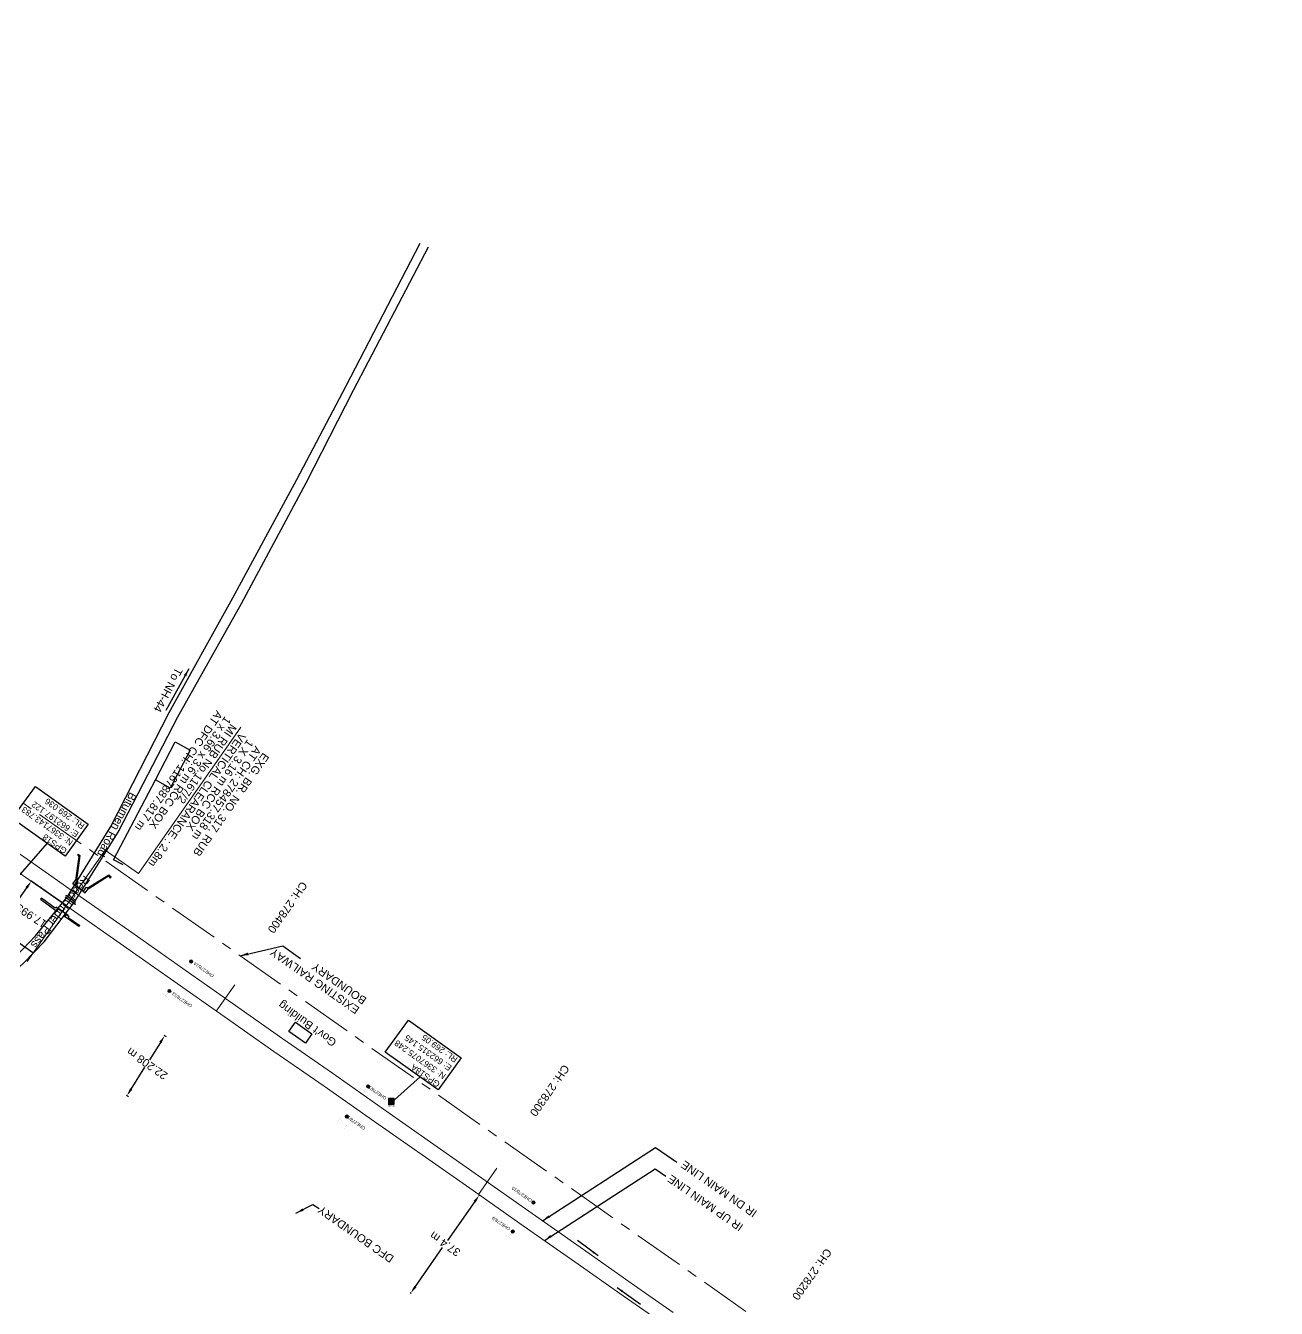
# Model space of a CAD drawing. Header units: metres. Extents: x 646303 to 662875, y 3366650 to 3378730.
# Drawn here: x 662200.8 to 662591.7, y 3367010.6 to 3367411.3 of the extents above; entities that cross this region are included whole.
import ezdxf
from ezdxf.enums import TextEntityAlignment as Align

# ---------------------------------------------------------------- set-up
doc = ezdxf.new("R2010")
doc.units = ezdxf.units.M
doc.header["$MEASUREMENT"] = 0
doc.header["$PDMODE"] = 3
doc.header["$PDSIZE"] = 0.5
doc.linetypes.add('CENTER', pattern=[50.8, 31.75, -6.35, 6.35, -6.35])
for name, color, linetype in [('Bench_Mark', 7, 'Continuous'), ('COMMERCIAL_BLD_PUC', 251, 'Continuous'), ('COMPOUND_WALL', 251, 'Continuous'), ('DFCC Boundary', 6, 'CENTER'), ('Dimension', 10, 'Continuous'), ('GOVT_BUILDING', 251, 'Continuous'), ('GPS', 251, 'Continuous'), ('PIER_OR_ABUTMENT', 7, 'Continuous'), ('Side Details', 251, 'Continuous'), ('STYLEREMARK', 251, 'Continuous'), ('SUB_ROAD_EDGE', 34, 'Continuous'), ('TOPO_TEXT', 251, 'Continuous'), ('WING_WALL', 7, 'Continuous')]:
    doc.layers.add(name, color=color, linetype=linetype)
for name, color, linetype, lineweight in [('BOUNDARY DIMENTION', 10, 'Continuous', 0), ('Existing Chainage', 7, 'Continuous', 0), ('Existing IR Track', 143, 'Continuous', 0), ('Existing Railway Boundary', 7, 'CENTER', 0), ('flow direction', 7, 'Continuous', 0), ('LC DETAILS IN PLAN', 7, 'Continuous', 0), ('OHE MAST', 8, 'Continuous', 0), ('OHE MAST TEXT', 8, 'Continuous', 0)]:
    doc.layers.add(name, color=color, linetype=linetype, lineweight=lineweight)
doc.styles.get("Standard").update_dxf_attribs({"font": 'arial.ttf'})
doc.styles.add('street name', font='tahoma.ttf', dxfattribs={"height": 2})
doc.styles.add('Style-Arial', font='arial.ttf')
doc.dimstyles.new('DIM', dxfattribs={"dimtxt": 2.5, "dimasz": 2.5, "dimexe": 0.18, "dimexo": 0.0625, "dimgap": 0.09, "dimtad": 0, "dimtih": 1, "dimtoh": 1, "dimdec": 3, "dimzin": 0, "dimdsep": 46, "dimtxsty": 'Standard', "dimcen": 0.09, "dimadec": 0, "dimazin": 0, "dimtfac": 1, "dimtdec": 3, "dimtofl": 0, "dimtmove": 0, "dimatfit": 3, "dimfxl": 1, "dimtolj": 1, "dimtzin": 0, "dimarcsym": 0})
doc.dimstyles.new('ISO-25', dxfattribs={"dimtxt": 2.5, "dimasz": 2.5, "dimexe": 1.25, "dimexo": 0.625, "dimtad": 1, "dimtxsty": 'Standard', "dimcen": 2.5, "dimadec": 0, "dimazin": 0, "dimtfac": 1, "dimtmove": 0, "dimatfit": 3, "dimfxl": 1, "dimarcsym": 0})

# ---------------------------------------------------------------- blocks, each defined once
blk = doc.blocks.new('GPS')
at = {"const_width": 0.0279}
blk.add_lwpolyline([(0.56, -0.56), (-0.56, -0.56), (-0.56, 0.56), (0.56, 0.56)], close=True, dxfattribs=at)
blk.add_lwpolyline([(0.33, -0.33), (-0.33, -0.33), (-0.33, 0.33), (0.33, 0.33)], close=True)
at = {"style": 'street name'}
blk.add_text('GPS', height=0.868, dxfattribs=at).set_placement((-1.16, -1.69, -111.29))
blk = doc.blocks.new('OHE MAST')
h = blk.add_hatch(color=256)
edge = h.paths.add_edge_path()
edge.add_arc((0, 0), 0.514, 0, 360)
at = {"const_width": 0.01, "flags": 128}
for points in [[(1.5, 3.5), (1.5, 2), (-1.5, 2), (-1.5, 3.5)], [(0, 2), (0, 0)]]:
    blk.add_lwpolyline(points, dxfattribs=at)
blk.add_circle((0, 0), 0.514)
blk = doc.blocks.new('*D3099')
at = {"layer": 'BOUNDARY DIMENTION', "color": 0, "lineweight": -2, "transparency": 16777216}
for p, q in [((658485.38, 3369736.29), (658480.35, 3369729.16)), ((658491.11, 3369735.3), (658486.68, 3369738.43)), ((658476.64, 3369723.9), (658478.77, 3369726.92)), ((658479.48, 3369718.83), (658475.05, 3369721.96))]:
    blk.add_line(p, q, dxfattribs=at)
at = {"layer": 'BOUNDARY DIMENTION', "color": 0, "transparency": 16777216}
for points in [[(658485.04, 3369736.53), (658485.72, 3369736.05), (658486.82, 3369738.33)], [(658476.29, 3369724.14), (658476.98, 3369723.66), (658475.19, 3369721.86)]]:
    blk.add_solid(points, dxfattribs=at)
at = {"layer": 'Defpoints', "color": 0, "transparency": 16777216}
for p in [(658491.16, 3369735.27), (658475.19, 3369721.86), (658479.53, 3369718.8), (662202.6, 3367144.02), (662213.52, 3367136.37), (662203.19, 3367121.64)]:
    blk.add_point(p, dxfattribs=at)
at = {"layer": 'Dimension', "color": 0, "lineweight": -2, "transparency": 16777216}
for p, q in [((662213.47, 3367136.41), (662202.45, 3367144.12)), ((662193.71, 3367131.33), (662201.17, 3367141.97)), ((662203.14, 3367121.67), (662192.13, 3367129.39))]:
    blk.add_line(p, q, dxfattribs=at)
at = {"layer": 'Dimension', "color": 0, "transparency": 16777216}
for points in [[(662200.82, 3367142.21), (662201.51, 3367141.73), (662202.6, 3367144.02)], [(662193.37, 3367131.57), (662194.05, 3367131.09), (662192.28, 3367129.28)]]:
    blk.add_solid(points, dxfattribs=at)
at = {"layer": 'BOUNDARY DIMENTION', "color": 0, "transparency": 16777216, "insert": (658479.56, 3369728.04), "char_height": 2.5, "attachment_point": 5, "rotation": 145}
blk.add_mtext('\\A1;20.164 m', dxfattribs=at)
at = {"layer": 'Dimension', "color": 0, "lineweight": 0, "transparency": 16777216, "insert": (662201, 3367134.22), "char_height": 2.5, "attachment_point": 5, "rotation": 147}
blk.add_mtext('\\A1;17.993 m', dxfattribs=at)
blk = doc.blocks.new('*D3081')
at = {"layer": 'Defpoints', "color": 0, "transparency": 16777216}
for p in [(659704.24, 3368881.43), (659712.56, 3368875.56), (659708.96, 3368870.45)]:
    blk.add_point(p, dxfattribs=at)
at = {"layer": 'Defpoints', "color": 0, "linetype": 'Continuous', "ltscale": 0.5, "transparency": 16777216}
for p in [(662342.41, 3367046.17), (662342.63, 3367046.01), (662320.97, 3367015.52)]:
    blk.add_point(p, dxfattribs=at)
at = {"layer": 'DFCC Boundary', "color": 0, "linetype": 'Continuous', "lineweight": -2, "ltscale": 0.5, "transparency": 16777216}
for p, q in [((662341.2, 3367043.96), (662332.71, 3367031.82)), ((662342.46, 3367046.13), (662342.78, 3367045.91)), ((662322.63, 3367017.41), (662331.14, 3367029.58)), ((662321.02, 3367015.49), (662321.34, 3367015.26))]:
    blk.add_line(p, q, dxfattribs=at)
at = {"layer": 'DFCC Boundary', "color": 0, "linetype": 'Continuous', "ltscale": 0.5, "transparency": 16777216}
for points in [[(662340.86, 3367044.2), (662341.54, 3367043.72), (662342.63, 3367046.01)], [(662322.29, 3367017.65), (662322.97, 3367017.17), (662321.2, 3367015.36)]]:
    blk.add_solid(points, dxfattribs=at)
at = {"layer": 'Dimension', "color": 0, "lineweight": -2, "transparency": 16777216}
for p, q in [((659702.08, 3368878.36), (659702.8, 3368879.38)), ((659712.51, 3368875.6), (659704.09, 3368881.53)), ((659708.91, 3368870.49), (659700.49, 3368876.42))]:
    blk.add_line(p, q, dxfattribs=at)
at = {"layer": 'Dimension', "color": 0, "transparency": 16777216}
for points in [[(659701.74, 3368878.6), (659702.42, 3368878.12), (659700.64, 3368876.32)], [(659702.46, 3368879.62), (659703.14, 3368879.14), (659704.24, 3368881.43)]]:
    blk.add_solid(points, dxfattribs=at)
at = {"layer": 'DFCC Boundary', "color": 0, "linetype": 'Continuous', "ltscale": 0.5, "transparency": 16777216, "insert": (662331.93, 3367030.7), "char_height": 2.5, "attachment_point": 5, "rotation": 145}
blk.add_mtext('\\A1;37.4 m', dxfattribs=at)
at = {"layer": 'Dimension', "color": 0, "lineweight": 0, "transparency": 16777216, "insert": (659709.27, 3368876.18), "char_height": 2.5, "attachment_point": 5, "rotation": 147}
blk.add_mtext('\\A1;6.250 m', dxfattribs=at)
blk = doc.blocks.new('*D3082')
at = {"layer": 'Defpoints', "color": 0, "transparency": 16777216}
for p in [(659707.85, 3368886.53), (659716.16, 3368880.67), (659712.56, 3368875.56)]:
    blk.add_point(p, dxfattribs=at)
at = {"layer": 'Defpoints', "color": 0, "linetype": 'Continuous', "ltscale": 0.5, "transparency": 16777216}
for p in [(662424.31, 3366988.81), (662424.32, 3366988.81), (662401.9, 3366956.89)]:
    blk.add_point(p, dxfattribs=at)
at = {"layer": 'DFCC Boundary', "color": 0, "linetype": 'Continuous', "lineweight": -2, "ltscale": 0.5, "transparency": 16777216}
for p, q in [((662422.88, 3366986.76), (662415.51, 3366976.26)), ((662424.37, 3366988.78), (662424.47, 3366988.71)), ((662403.35, 3366958.94), (662413.94, 3366974.02)), ((662401.96, 3366956.86), (662402.06, 3366956.79))]:
    blk.add_line(p, q, dxfattribs=at)
at = {"layer": 'DFCC Boundary', "color": 0, "linetype": 'Continuous', "ltscale": 0.5, "transparency": 16777216}
for points in [[(662422.54, 3366987), (662423.22, 3366986.52), (662424.32, 3366988.81)], [(662403, 3366959.18), (662403.69, 3366958.7), (662401.91, 3366956.89)]]:
    blk.add_solid(points, dxfattribs=at)
at = {"layer": 'Dimension', "color": 0, "lineweight": -2, "transparency": 16777216}
for p, q in [((659716.11, 3368880.71), (659707.7, 3368886.63)), ((659705.69, 3368883.46), (659706.41, 3368884.48)), ((659712.51, 3368875.6), (659704.1, 3368881.52))]:
    blk.add_line(p, q, dxfattribs=at)
at = {"layer": 'Dimension', "color": 0, "transparency": 16777216}
for points in [[(659706.07, 3368884.72), (659706.75, 3368884.24), (659707.85, 3368886.53)], [(659705.35, 3368883.7), (659706.03, 3368883.22), (659704.25, 3368881.42)]]:
    blk.add_solid(points, dxfattribs=at)
at = {"layer": 'DFCC Boundary', "color": 0, "linetype": 'Continuous', "ltscale": 0.5, "transparency": 16777216, "insert": (662414.2, 3366975.5), "char_height": 2.5, "attachment_point": 5, "rotation": 145}
blk.add_mtext('\\A1;39.0 m', dxfattribs=at)
at = {"layer": 'Dimension', "color": 0, "lineweight": 0, "transparency": 16777216, "insert": (659713.19, 3368880.03), "char_height": 2.5, "attachment_point": 5, "rotation": 147}
blk.add_mtext('\\A1;6.250 m', dxfattribs=at)
blk = doc.blocks.new('*D2950')
at = {"layer": 'Defpoints', "color": 0, "transparency": 16777216}
for p in [(660721.04, 3368164.65), (660717.44, 3368159.54), (660717.44, 3368159.54)]:
    blk.add_point(p, dxfattribs=at)
at = {"layer": 'Defpoints', "color": 0, "linetype": 'ByBlock', "ltscale": 0.5, "transparency": 16777216}
for p in [(662587.19, 3366885.06, -1185.32), (662587.23, 3366885.03), (662582.41, 3366877.93)]:
    blk.add_point(p, dxfattribs=at)
at = {"layer": 'Dimension', "color": 0, "lineweight": -2, "transparency": 16777216}
for p, q in [((660721.09, 3368164.61), (660721.19, 3368164.54)), ((660719.6, 3368162.6), (660718.88, 3368161.58)), ((660717.49, 3368159.5), (660717.59, 3368159.44))]:
    blk.add_line(p, q, dxfattribs=at)
at = {"layer": 'Dimension', "color": 0, "transparency": 16777216}
for points in [[(660719.26, 3368162.84), (660719.94, 3368162.36), (660721.04, 3368164.65)], [(660718.54, 3368161.82), (660719.22, 3368161.34), (660717.44, 3368159.54)]]:
    blk.add_solid(points, dxfattribs=at)
at = {"layer": 'Existing Railway Boundary', "color": 0, "linetype": 'ByBlock', "lineweight": -2, "ltscale": 0.5, "transparency": 16777216}
for p, q in [((662588.62, 3366887.11), (662590.01, 3366889.19)), ((662587.24, 3366885.03), (662587.38, 3366884.93)), ((662581.06, 3366875.82), (662579.67, 3366873.75)), ((662582.46, 3366877.89), (662582.6, 3366877.8))]:
    blk.add_line(p, q, dxfattribs=at)
at = {"layer": 'Existing Railway Boundary', "color": 0, "linetype": 'ByBlock', "ltscale": 0.5, "transparency": 16777216}
for points in [[(662588.27, 3366887.34), (662588.96, 3366886.88), (662587.23, 3366885.03)], [(662580.71, 3366876.06), (662581.4, 3366875.59), (662582.45, 3366877.9)]]:
    blk.add_solid(points, dxfattribs=at)
at = {"layer": 'Dimension', "color": 0, "lineweight": 0, "transparency": 16777216, "insert": (660725.68, 3368157.67), "char_height": 2.5, "attachment_point": 5, "rotation": 147}
blk.add_mtext('\\A1;6.25 m', dxfattribs=at)
at = {"layer": 'Existing Railway Boundary', "color": 0, "linetype": 'ByBlock', "ltscale": 0.5, "transparency": 16777216, "insert": (662586.07, 3366883.3), "char_height": 2.5, "attachment_point": 5, "rotation": 145}
blk.add_mtext('\\A1;8.585 m', dxfattribs=at)
blk = doc.blocks.new('*D3162')
at = {"layer": 'BOUNDARY DIMENTION', "color": 0, "lineweight": -2, "transparency": 16777216}
for p, q in [((662244.85, 3367095.44), (662244.16, 3367095.87)), ((662242.98, 3367093.66), (662239.54, 3367088.19)), ((662233.82, 3367079.1), (662238.08, 3367085.88)), ((662233.03, 3367076.64), (662232.33, 3367077.07))]:
    blk.add_line(p, q, dxfattribs=at)
at = {"layer": 'BOUNDARY DIMENTION', "color": 0, "transparency": 16777216}
for points in [[(662242.62, 3367093.88), (662243.33, 3367093.44), (662244.31, 3367095.78)], [(662233.46, 3367079.32), (662234.17, 3367078.87), (662232.49, 3367076.98)]]:
    blk.add_solid(points, dxfattribs=at)
at = {"layer": 'Defpoints', "color": 0, "transparency": 16777216}
for p in [(654083.44, 3372937.09), (654083.44, 3372937.09), (654075.33, 3372926.98), (662244.31, 3367095.78), (662244.9, 3367095.41), (662233.08, 3367076.61)]:
    blk.add_point(p, dxfattribs=at)
at = {"layer": 'Dimension', "color": 0, "lineweight": -2, "transparency": 16777216}
for p, q in [((654083.49, 3372937.05), (654083.58, 3372936.97)), ((654081.87, 3372935.14), (654080.24, 3372933.1)), ((654076.89, 3372928.93), (654078.53, 3372930.97)), ((654075.37, 3372926.94), (654075.47, 3372926.87))]:
    blk.add_line(p, q, dxfattribs=at)
at = {"layer": 'Dimension', "color": 0, "transparency": 16777216}
for points in [[(654081.55, 3372935.4), (654082.2, 3372934.88), (654083.44, 3372937.09)], [(654076.57, 3372929.19), (654077.22, 3372928.67), (654075.33, 3372926.98)]]:
    blk.add_solid(points, dxfattribs=at)
at = {"layer": 'BOUNDARY DIMENTION', "color": 0, "transparency": 16777216, "insert": (662238.81, 3367087.03), "char_height": 2.5, "attachment_point": 5, "rotation": 145}
blk.add_mtext('\\A1;22.208 m', dxfattribs=at)
at = {"layer": 'Dimension', "color": 0, "lineweight": 0, "transparency": 16777216, "insert": (654079.38, 3372932.03), "char_height": 2.5, "attachment_point": 5, "rotation": 140}
blk.add_mtext('\\A1;12.958 m', dxfattribs=at)
blk = doc.blocks.new('*D3146')
at = {"layer": 'BOUNDARY DIMENTION', "color": 0, "lineweight": -2, "transparency": 16777216}
for p, q in [((654622.29, 3372593.38), (654627.06, 3372590.64)), ((654625.65, 3372588.56), (654621.49, 3372581.33)), ((654614.73, 3372569.58), (654620.13, 3372578.96)), ((654608.87, 3372570.07), (654613.64, 3372567.33)), ((662244.85, 3367095.44), (662244.16, 3367095.87)), ((662242.98, 3367093.66), (662239.54, 3367088.19)), ((662233.82, 3367079.1), (662238.08, 3367085.88)), ((662233.03, 3367076.64), (662232.33, 3367077.07))]:
    blk.add_line(p, q, dxfattribs=at)
at = {"layer": 'BOUNDARY DIMENTION', "color": 0, "transparency": 16777216}
for points in [[(654625.29, 3372588.77), (654626.01, 3372588.36), (654626.9, 3372590.73)], [(654614.37, 3372569.79), (654615.09, 3372569.38), (654613.48, 3372567.42)], [(662242.62, 3367093.88), (662243.33, 3367093.44), (662244.31, 3367095.78)], [(662233.46, 3367079.32), (662234.17, 3367078.87), (662232.49, 3367076.98)]]:
    blk.add_solid(points, dxfattribs=at)
at = {"layer": 'Defpoints', "color": 0, "transparency": 16777216}
for p in [(654622.24, 3372593.42), (654608.82, 3372570.1), (654613.48, 3372567.42), (662244.31, 3367095.78), (662244.9, 3367095.41), (662233.08, 3367076.61)]:
    blk.add_point(p, dxfattribs=at)
at = {"layer": 'BOUNDARY DIMENTION', "color": 0, "transparency": 16777216, "char_height": 2.5, "attachment_point": 5}
for s, insert, rotation in [('\\A1;26.898 m', (654620.81, 3372580.14), 150), ('\\A1;22.208 m', (662238.81, 3367087.03), 145)]:
    blk.add_mtext(s, dxfattribs=dict(at, insert=insert, rotation=rotation))
blk = doc.blocks.new('*D3109')
at = {"layer": 'BOUNDARY DIMENTION', "color": 0, "lineweight": -2, "transparency": 16777216}
for p, q in [((653285.62, 3373575.83), (653283.78, 3373573.6)), ((653287.17, 3373577.79), (653287.08, 3373577.87)), ((653280.19, 3373569.26), (653282.03, 3373571.49)), ((653278.55, 3373567.37), (653278.46, 3373567.45))]:
    blk.add_line(p, q, dxfattribs=at)
at = {"layer": 'BOUNDARY DIMENTION', "color": 0, "transparency": 16777216}
for points in [[(653285.3, 3373576.09), (653285.94, 3373575.56), (653287.22, 3373577.75)], [(653279.87, 3373569.53), (653280.51, 3373568.99), (653278.6, 3373567.33)]]:
    blk.add_solid(points, dxfattribs=at)
at = {"layer": 'Defpoints', "color": 0, "transparency": 16777216}
for p in [(653287.22, 3373577.75), (653287.22, 3373577.75), (653278.6, 3373567.33)]:
    blk.add_point(p, dxfattribs=at)
at = {"layer": 'Defpoints', "color": 0, "linetype": 'Continuous', "ltscale": 0.5, "transparency": 16777216}
for p in [(662519.65, 3366921.94), (662497.22, 3366890.04), (662497.95, 3366889.53)]:
    blk.add_point(p, dxfattribs=at)
at = {"layer": 'DFCC Boundary', "color": 0, "linetype": 'Continuous', "lineweight": -2, "ltscale": 0.5, "transparency": 16777216}
for p, q in [((662518.94, 3366919.39), (662504.67, 3366899.09)), ((662519.7, 3366921.91), (662520.53, 3366921.33)), ((662499.39, 3366891.57), (662503.1, 3366896.85)), ((662497.27, 3366890), (662498.1, 3366889.42))]:
    blk.add_line(p, q, dxfattribs=at)
at = {"layer": 'DFCC Boundary', "color": 0, "linetype": 'Continuous', "ltscale": 0.5, "transparency": 16777216}
for points in [[(662518.6, 3366919.63), (662519.28, 3366919.15), (662520.38, 3366921.43)], [(662499.05, 3366891.81), (662499.73, 3366891.33), (662497.95, 3366889.53)]]:
    blk.add_solid(points, dxfattribs=at)
at = {"layer": 'BOUNDARY DIMENTION', "color": 0, "transparency": 16777216, "insert": (653282.91, 3373572.54), "char_height": 2.5, "attachment_point": 5, "rotation": 145}
blk.add_mtext('\\A1;13.525 m', dxfattribs=at)
at = {"layer": 'DFCC Boundary', "color": 0, "linetype": 'Continuous', "ltscale": 0.5, "transparency": 16777216, "insert": (662503.88, 3366897.97), "char_height": 2.5, "attachment_point": 5, "rotation": 145}
blk.add_mtext('\\A1;39.0 m', dxfattribs=at)
blk = doc.blocks.new('*D2911')
at = {"layer": 'Defpoints', "color": 0, "linetype": 'Continuous', "ltscale": 0.5, "transparency": 16777216}
for p in [(662342.41, 3367046.17), (662342.63, 3367046.01), (662320.97, 3367015.52)]:
    blk.add_point(p, dxfattribs=at)
at = {"layer": 'DFCC Boundary', "color": 0, "linetype": 'Continuous', "lineweight": -2, "ltscale": 0.5, "transparency": 16777216}
for p, q in [((662341.2, 3367043.96), (662332.71, 3367031.82)), ((662342.46, 3367046.13), (662342.78, 3367045.91)), ((662322.63, 3367017.41), (662331.14, 3367029.58)), ((662321.02, 3367015.49), (662321.34, 3367015.26))]:
    blk.add_line(p, q, dxfattribs=at)
at = {"layer": 'DFCC Boundary', "color": 0, "linetype": 'Continuous', "ltscale": 0.5, "transparency": 16777216}
for points in [[(662340.86, 3367044.2), (662341.54, 3367043.72), (662342.63, 3367046.01)], [(662322.29, 3367017.65), (662322.97, 3367017.17), (662321.2, 3367015.36)]]:
    blk.add_solid(points, dxfattribs=at)
at = {"layer": 'DFCC Boundary', "color": 0, "linetype": 'Continuous', "ltscale": 0.5, "transparency": 16777216, "insert": (662331.93, 3367030.7), "char_height": 2.5, "attachment_point": 5, "rotation": 145}
blk.add_mtext('\\A1;37.4 m', dxfattribs=at)
blk = doc.blocks.new('BM')
blk.add_hatch(color=256).paths.add_polyline_path([(-0.88, 0.88), (-0.88, -0.88), (0.88, -0.88), (0.88, 0.88)])
for p, q in [((0.88, 0.88), (-0.88, 0.88)), ((-0.88, 0.88), (-0.88, -0.88)), ((0.88, -0.88), (0.88, 0.88)), ((-0.88, -0.88), (0.88, -0.88))]:
    blk.add_line(p, q)

msp = doc.modelspace()

# ---------------------------------------------------------------- linework, layer by layer
at = {"layer": 'COMMERCIAL_BLD_PUC', "linetype": 'Continuous'}
msp.add_polyline3d([(662245.992, 3367173.1, 267.492), (662241.42, 3367175.718, 266.739), (662247.61, 3367187.606, 266.306), (662252.2285, 3367184.9614, 266.306)], close=True, dxfattribs=at)
at = {"layer": 'COMPOUND_WALL', "linetype": 'Continuous'}
msp.add_polyline3d([(662231.308, 3367149.096, 268.747), (662228.335, 3367150.679, 267.85), (662241.419, 3367175.715, 266.739)], dxfattribs=at)
at = {"layer": 'Existing Chainage', "color": 7, "linetype": 'Continuous', "lineweight": 13, "flags": 128}
for points in [[(662266.1789, 3367111.6209), (662260.4291, 3367103.4392)], [(662348.1379, 3367054.3641), (662342.406, 3367046.1698)]]:
    msp.add_lwpolyline(points, dxfattribs=at)
at = {"layer": 'Existing IR Track', "flags": 128}
for points in [[(662187.6697, 3367160.4205), (662203.3775, 3367149.4776), (662218.9493, 3367138.537), (662234.0094, 3367127.956), (662249.9395, 3367116.7584), (662265.372, 3367105.9105), (662281.2364, 3367094.8278), (662296.6899, 3367084.0319), (662312.6648, 3367072.803), (662328.3973, 3367061.7446), (662343.3611, 3367051.2529), (662357.0478, 3367041.6568), (662375.1926, 3367028.9197), (662390.0381, 3367018.4942), (662403.1722, 3367009.2784)], [(662184.842, 3367156.4035), (662200.8799, 3367145.2256), (662216.1331, 3367134.5376), (662231.4071, 3367123.835), (662247.1382, 3367112.7796), (662262.8534, 3367101.7354), (662278.4487, 3367090.8673), (662294.1183, 3367079.9474), (662309.9163, 3367068.8966), (662325.7656, 3367057.8098), (662340.6487, 3367047.3991), (662355.3207, 3367037.136), (662372.5097, 3367025.0967), (662387.6022, 3367014.5304), (662400.5149, 3367005.4927)]]:
    msp.add_lwpolyline(points, dxfattribs=at)
at = {"layer": 'Existing Railway Boundary', "ltscale": 0.5, "flags": 128}
msp.add_lwpolyline([(661261.7916, 3367825.2642), (661281.9673, 3367853.5492), (661519.2212, 3367686.6915), (661517.7393, 3367684.5844), (661729.3129, 3367535.7068), (661750.7414, 3367567.33), (661814.6324, 3367522.9577), (661775.683, 3367466.875), (662571.8498, 3366907.0218), (662566.349, 3366899.4337)], dxfattribs=at)
at = {"layer": 'GOVT_BUILDING', "linetype": 'Continuous'}
msp.add_polyline3d([(662290.304, 3367096.319, 269.645), (662288.26, 3367093.412, 269.051), (662283.137, 3367097.044, 269.634), (662285.2094, 3367099.9913, 269.634)], close=True, dxfattribs=at)
at = {"layer": 'LC DETAILS IN PLAN', "linetype": 'Continuous', "lineweight": 0, "flags": 128}
msp.add_lwpolyline([(662268.1056, 3367192.1212), (662236.1053, 3367146.4524), (662225.6927, 3367153.7485), (662201.2804, 3367118.9089)], dxfattribs=at)
at = {"layer": 'PIER_OR_ABUTMENT', "linetype": 'Continuous'}
for points in [[(662218.756, 3367140.888, 269.983), (662216.285, 3367142.625, 269.979), (662216.364, 3367142.726, 269.953), (662218.835, 3367140.989, 269.953)], [(662216.353, 3367136.784, 270.085), (662213.202, 3367139.001, 270.116), (662213.28, 3367139.074, 270.118), (662216.4311, 3367136.8569, 270.118)], [(662216.312, 3367137.524, 269.994), (662213.464, 3367139.537, 269.986), (662213.528, 3367139.623, 269.951), (662216.376, 3367137.61, 269.951)], [(662210.868, 3367135.582, 270.157), (662210.924, 3367135.684, 270.158), (662214.113, 3367133.424, 270.128), (662214.057, 3367133.322, 270.128)]]:
    msp.add_polyline3d(points, close=True, dxfattribs=at)
at = {"layer": 'STYLEREMARK'}
for p, q in [((662197.122, 3367143.783, 270.459), (662207.5776, 3367155.7978)), ((662315.141, 3367074.9001, 269.653), (662324.1426, 3367082.8706, -303.7625))]:
    msp.add_line(p, q, dxfattribs=at)
at = {"layer": 'STYLEREMARK', "linetype": 'Continuous', "elevation": 303.7625}
msp.add_lwpolyline([(662220.4206, 3367161.8054), (662213.1762, 3367151.8038), (662196.6823, 3367163.5707), (662203.9267, 3367173.5724)], close=True, dxfattribs=at)
at = {"layer": 'STYLEREMARK', "linetype": 'Continuous'}
msp.add_lwpolyline([(662336.9856, 3367088.8782), (662329.7412, 3367078.8765), (662313.2473, 3367090.6435), (662320.4917, 3367100.6451)], close=True, dxfattribs=at)
at = {"layer": 'SUB_ROAD_EDGE', "linetype": 'Continuous'}
for points in [[(662176.841, 3367108.946, 266.538), (662180.33, 3367107.662, 266.506), (662187.077, 3367110.691, 266.514), (662197.958, 3367120.717, 266.442), (662203.946, 3367126.988, 266.371), (662213.873, 3367138.994, 266.593), (662227.48, 3367161.11, 266.6), (662245.674, 3367196.679, 266.898), (662265.62, 3367232.524, 266.995), (662285.56, 3367269.565, 267.073), (662301.022, 3367298.807, 267.223), (662324.153, 3367343.375, 267.315)], [(662174.197, 3367105.331, 266.652), (662179.644, 3367103.159, 266.695), (662188.421, 3367107.555, 266.497), (662200.266, 3367118.508, 266.451), (662206.682, 3367125.042, 266.422), (662216.255, 3367137.666, 266.569), (662229.779, 3367159.326, 266.598), (662248.361, 3367195.341, 266.897), (662268.281, 3367230.758, 267.016), (662288.512, 3367268.448, 267.075), (662303.288, 3367297.433, 267.116), (662326.772, 3367342.248, 267.315)]]:
    msp.add_polyline3d(points, dxfattribs=at)
at = {"layer": 'WING_WALL', "linetype": 'Continuous'}
for points in [[(662216.308, 3367142.705, 270.06), (662215.601, 3367143.207, 270.041), (662216.393, 3367144.39, 270.032), (662216.496, 3367144.395, 269.425), (662217.571, 3367151.775, 267.513), (662217.161, 3367152.367, 267.501), (662217.229, 3367152.484, 267.508), (662217.797, 3367152.091, 267.525), (662216.709, 3367144.337, 269.164), (662217.13, 3367143.884, 270.045)], [(662219.461, 3367140.399, 270.023), (662220.34, 3367141.669, 270.042), (662226.706, 3367145.686, 267.558), (662227.312, 3367145.004, 267.443), (662227.586, 3367145.295, 267.46), (662226.807, 3367145.929, 267.488), (662220.321, 3367141.899, 269.352), (662220.158, 3367141.976, 269.354), (662219.611, 3367142.099, 270.026), (662218.866, 3367140.94, 270.013)], [(662217.471, 3367129.87, 269.7), (662213.933, 3367132.389, 269.682), (662213.107, 3367132.906, 270.054), (662213.5208, 3367133.6539, 270.428), (662214.311, 3367133.125, 270.056), (662214.159, 3367132.702, 269.682), (662217.741, 3367130.166, 269.7)]]:
    msp.add_polyline3d(points, close=True, dxfattribs=at)
msp.add_polyline3d([(662210.588, 3367134.705, 270.009), (662211.098, 3367135.337, 270.017), (662210.416, 3367135.932, 270.005), (662210.114, 3367135.634, 269.713), (662205.762, 3367138.675, 269.721), (662205.516, 3367138.406, 269.721), (662209.86, 3367135.196, 269.999), (662210.588, 3367134.705, 270.009)], dxfattribs=at)

# ---------------------------------------------------------------- block references
at = {"layer": 'Bench_Mark'}
msp.add_blockref('BM', (662315.145, 3367075.248, 270.459), dxfattribs=at)
at = {"layer": 'GPS'}
msp.add_blockref('GPS', (662315.141, 3367075.235, 269.653), dxfattribs=at)
at = {"layer": 'OHE MAST', "color": 2, "rotation": 143.3908318566117}
for p in [(662252.551, 3367118.986), (662245.776, 3367109.722), (662307.833, 3367079.907), (662301.215, 3367070.504), (662359.536, 3367043.675), (662359.536, 3367043.675), (662353.067, 3367034.563), (662353.067, 3367034.563)]:
    msp.add_blockref('OHE MAST', p, dxfattribs=at)

# ---------------------------------------------------------------- texts
at = {"layer": 'DFCC Boundary', "linetype": 'Continuous', "ltscale": 5}
msp.add_text('DFC BOUNDARY', height=2.5, rotation=144.815395, dxfattribs=at).set_placement((662292.6172, 3367041.7572), align=Align.MIDDLE_RIGHT)
at = {"layer": 'Existing Chainage', "color": 7, "linetype": 'Continuous', "lineweight": 0, "char_height": 2.5, "attachment_point": 6, "line_spacing_factor": 0.6, "style": 'Style-Arial'}
for s, insert, rotation in [('CH: 278400', (662277.3376, 3367128.2238), 234.901772), ('CH: 278300', (662359.2602, 3367070.9914), 235.027125), ('CH: 278200', (662441.2157, 3367013.601), 234.928142)]:
    msp.add_mtext(s, dxfattribs=dict(at, insert=insert, rotation=rotation))
at = {"layer": 'Existing IR Track', "color": 7, "lineweight": 0}
for s, p in [('IR DN MAIN LINE', (662406.0427, 3367055.883)), ('IR UP MAIN LINE', (662401.891, 3367051.4391))]:
    msp.add_text(s, height=2.5, rotation=145, dxfattribs=at).set_placement(p, align=Align.MIDDLE_RIGHT)
at = {"layer": 'Existing Railway Boundary', "linetype": 'Continuous', "ltscale": 5}
for s, p in [('EXISTING RAILWAY', (662305.4101, 3367104.4011)), ('BOUNDARY', (662307.6185, 3367107.3941))]:
    msp.add_text(s, height=2.5, rotation=145, dxfattribs=at).set_placement(p)
at = {"layer": 'LC DETAILS IN PLAN', "color": 10}
for s, p in [('AT DFC CH: 1167887.817 m', (662260.5603, 3367197.57)), ('1 x 3.66 x 3.6 m RCC BOX', (662263.196, 3367195.7617)), ('MI RUB No.1167/2', (662264.9048, 3367193.3972))]:
    msp.add_text(s, height=2.5, rotation=235, dxfattribs=at).set_placement(p)
at = {"layer": 'LC DETAILS IN PLAN'}
for s, p in [('VERTICAL CLEARANCE : 2.8m ', (662267.7677, 3367190.6047)), ('1 X 3.16 m RCC BOX', (662270.2007, 3367188.5256)), ('AT CH: 278457.318 m', (662272.6336, 3367186.4465)), ('EXG. BR. NO. 317, RUB', (662275.0666, 3367184.3674))]:
    msp.add_text(s, height=2.5, rotation=235, dxfattribs=at).set_placement(p)
at = {"layer": 'OHE MAST TEXT'}
for s, p in [('OHE278/14', (662256.5233, 3367116.3782)), ('OHE278/13', (662249.7167, 3367106.9876)), ('OHE278/12', (662310.4441, 3367078.1533)), ('OHE278/11', (662303.8261, 3367068.7503)), ('OHE278/10', (662355.8847, 3367046.2113)), ('OHE278/9', (662349.4157, 3367037.0993))]:
    msp.add_text(s, height=1, rotation=145, dxfattribs=at).set_placement(p, align=Align.MIDDLE_CENTER)
at = {"layer": 'Side Details'}
msp.add_text("Gov't Building", height=2.5, rotation=144.100313, dxfattribs=at).set_placement((662288.8467, 3367099.4534), align=Align.MIDDLE_CENTER)
at = {"layer": 'STYLEREMARK', "char_height": 1.9, "width": 24.945563, "attachment_point": 2, "rotation": 144.642044}
for s, insert in [('\\pxql;GPS18\\PN: 3367143.783\\PE: 662197.122\\PRL: 269.036', (662202.7038, 3367159.6243)), ('\\pxql;GPS18A\\PN: 3367075.248\\PE: 662315.145\\PRL: 269.05', (662319.2688, 3367086.6971, -303.7625))]:
    msp.add_mtext(s, dxfattribs=dict(at, insert=insert))
at = {"layer": 'SUB_ROAD_EDGE', "color": 8, "linetype": 'Continuous'}
for s, p in [('To NH-44', (662247.7892, 3367211.0368)), ('Bitumen Road', (662233.492, 3367172.0567, 267.5729))]:
    msp.add_text(s, height=2.5, rotation=242, dxfattribs=at).set_placement(p)
at = {"layer": 'TOPO_TEXT'}
msp.add_text('Road Under Pass', height=2.5, rotation=232.206258, dxfattribs=at).set_placement((662219.149, 3367146.0287))

# ---------------------------------------------------------------- dimensions: what is measured, and where the dimension line sits
at = {"layer": 'BOUNDARY DIMENTION'}
dim = msp.add_aligned_dim(p1=(653278.5954, 3373567.3331), p2=(653287.2163, 3373577.7543), distance=0, dimstyle='DIM', override={"dimpost": ' m'}, dxfattribs=at)
dim.commit()
dim.dimension.update_dxf_attribs({"geometry": '*D3109', "text_midpoint": (653282.9058, 3373572.5437), "text_rotation": 145})
dim = msp.add_linear_dim(base=(662244.3078, 3367095.7789), p1=(662233.0795, 3367076.6056), p2=(662244.9018, 3367095.4054), angle=57.836172, dimstyle='DIM', override={"dimpost": ' m'}, dxfattribs=at)
dim.commit()
dim.dimension.update_dxf_attribs({"geometry": '*D3146', "text_midpoint": (662238.8082, 3367087.0333), "dimtype": 129, "text_rotation": 145})
at = {"layer": 'DFCC Boundary', "linetype": 'Continuous', "ltscale": 0.5}
dim = msp.add_linear_dim(base=(662342.6346, 3367046.0099), p1=(662320.9687, 3367015.5234), p2=(662342.406, 3367046.1698), angle=55.027135, dimstyle='DIM', override={"dimdec": 1, "dimpost": ' m'}, dxfattribs=at)
dim.commit()
dim.dimension.update_dxf_attribs({"geometry": '*D2911', "text_midpoint": (662331.927, 3367030.7024), "dimtype": 129, "text_rotation": 145})
at = {"layer": 'Dimension', "color": 10, "lineweight": 0}
dim = msp.add_aligned_dim(p1=(654075.3254, 3372926.9821), p2=(654083.437, 3372937.0874), distance=0, dimstyle='DIM', override={"dimpost": ' m'}, dxfattribs=at)
dim.commit()
dim.dimension.update_dxf_attribs({"geometry": '*D3162', "text_midpoint": (654079.3812, 3372932.0347), "text_rotation": 140})
for base, p1, p2, angle, picture, middle in [((662202.6007, 3367144.0198), (662203.1908, 3367121.6354), (662213.5163, 3367136.3712), 54.980899, '*D3099', (662200.9952, 3367134.2224)), ((659707.8484, 3368886.5277), (659712.5572, 3368875.5616), (659716.1582, 3368880.6699), 54.818733, '*D3082', (659713.1895, 3368880.033)), ((659704.2376, 3368881.4263), (659708.9561, 3368870.4532), (659712.5572, 3368875.5616), 54.818733, '*D3081', (659709.2681, 3368876.1765))]:
    dim = msp.add_linear_dim(base=base, p1=p1, p2=p2, angle=angle, dimstyle='DIM', override={"dimpost": ' m', "dimtmove": 2}, dxfattribs=at)
    dim.commit()
    dim.dimension.update_dxf_attribs({"geometry": picture, "text_midpoint": middle, "dimtype": 129, "text_rotation": 147})
at = {"layer": 'Existing Railway Boundary', "linetype": 'ByBlock', "ltscale": 0.5}
dim = msp.add_linear_dim(base=(662587.2262, 3366885.0346), p1=(662582.4084, 3366877.9286), p2=(662587.1852, 3366885.062, -1185.3248), angle=56.191759, dimstyle='DIM', override={"dimpost": ' m'}, dxfattribs=at)
dim.commit()
dim.dimension.update_dxf_attribs({"geometry": '*D2950', "text_midpoint": (662586.0658, 3366883.3018), "dimtype": 129, "text_rotation": 145})

# ---------------------------------------------------------------- leaders
at = {"layer": 'DFCC Boundary', "linetype": 'Continuous', "lineweight": 0, "ltscale": 5}
msp.add_leader([(662285.329, 3367040.2927, -265.9565), (662290.5496, 3367043.0006, -265.9565), (662292.6162, 3367041.7558, -265.9565)], dimstyle='ISO-25', override={"dimtxt": 3, "dimtad": 0, "dimdec": 3, "dimzin": 2, "dimtdec": 3}, dxfattribs=at)
at = {"layer": 'Existing IR Track', "color": 7, "lineweight": 0}
for points in [[(662362.3487, 3367037.9357), (662397.674, 3367060.8669), (662404.3756, 3367056.2324)], [(662362.942, 3367031.7979), (662397.588, 3367054.1236), (662400.9307, 3367051.887)]]:
    msp.add_leader(points, dimstyle='ISO-25', override={"dimtxt": 0.5, "dimtad": 0}, dxfattribs=at)
at = {"layer": 'Existing Railway Boundary', "linetype": 'Continuous', "ltscale": 5}
msp.add_leader([(662267.8973, 3367120.7569), (662281.218, 3367123.8314), (662286.7647, 3367119.9301)], dimstyle='ISO-25', override={"dimtxt": 0.5, "dimtad": 0}, dxfattribs=at)
at = {"layer": 'flow direction', "lineweight": 0}
for points in [[(662379.7775, 3367027.001), (662373.2732, 3367031.8056)], [(662385.6748, 3367017.0901), (662392.9463, 3367011.9386)]]:
    msp.add_leader(points, dimstyle='ISO-25', override={"dimtxt": 0.5, "dimasz": 2, "dimtad": 0}, dxfattribs=at)
at = {"layer": 'SUB_ROAD_EDGE', "linetype": 'Continuous'}
msp.add_leader([(662251.8886, 3367210.4108), (662244.6598, 3367197.3067)], dimstyle='ISO-25', override={"dimtxt": 0.5, "dimasz": 2.5, "dimtad": 0}, dxfattribs=at)

doc.saveas('drawing.dxf')
